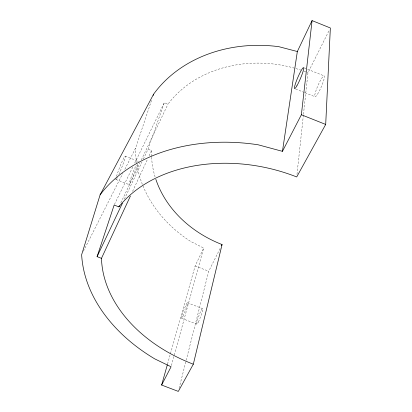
<?xml version="1.0" encoding="UTF-8"?>
<svg xmlns="http://www.w3.org/2000/svg" width="412" height="412" viewBox="0 0 412 412"><rect width="100%" height="100%" fill="white"/><g stroke="black" fill="none" stroke-linecap="round" stroke-linejoin="round"><path stroke-width="0.31" stroke-dasharray="2.06 1.54" d="M296.98 174.394L303.412 114.938M303.479 114.299L307.975 72.744L329.497 29.705M179.096 388.289L186.028 360.891M186.188 360.268L208.73 271.24L220.368 247.967M171.413 365.532L203.667 248.055L190.535 241.35A130.707 109.401 9.3 0 1 142.573 184.921M167.53 364.059L195.133 265.956L203.667 248.055M124.857 169.286L135.584 148.073L151.76 99.658M143.345 159.094L148.026 149.226L164.311 102.691L167.993 104.148A113.434 94.781 9.4 0 1 300.904 70.138M132.576 191.369L147.723 158.749M149.077 155.839L151.513 150.596L148.026 149.226M124.342 199.161L141.97 161.998M120.814 202.812L139.962 162.766M141.347 159.866L167.993 104.148M114.433 204.465L133.035 166.515M134.724 163.064L164.311 102.691M83.384 251.289L122.828 173.303M187.393 302.753L202.544 308.609M181.599 318.285L196.823 324.151M195.133 265.956L208.73 271.24M116.107 179.539L129.126 184.633M125.073 156.102L138.138 161.236M295.739 89.038L304.489 92.535M305.071 92.767L314.984 96.732M304.118 67.862L307.058 69.041M307.646 69.278L324.105 75.875M155.082 176.892A113.434 94.781 9.4 0 1 151.58 156.926M151.549 156.292A113.434 94.781 9.4 0 1 151.513 150.596M303.881 71.178A113.434 94.781 9.4 0 1 307.975 72.744M142.341 184.329A130.707 109.401 9.3 0 1 135.584 148.073M137.572 164.12A12.607 0.726 -68.6 0 1 131.181 180.677A12.607 0.726 -68.6 0 1 129.641 181.8A12.607 0.726 -68.6 0 1 136.032 165.243M137.706 161.828A12.607 0.726 -68.6 0 1 138.257 161.447M116.514 176.336A12.617 1.004 -68.6 0 1 122.786 160.047A12.617 1.004 -68.6 0 1 124.785 158.749A12.617 1.004 -68.6 0 1 118.661 174.935M117.441 177.454A12.617 1.004 -68.6 0 1 116.884 178.473M116.648 178.865A12.617 1.004 -68.6 0 1 115.957 178.509M317.544 94.142A11.382 1.782 -66.4 0 0 324.383 76.395A11.382 1.782 -66.4 0 0 316.782 88.41A11.382 1.782 -66.4 0 0 317.544 94.142M183.01 316.122A8.286 0.772 -69.5 0 0 187.491 303.057A8.286 0.772 -69.5 0 0 183.01 312.394A8.286 0.772 -69.5 0 0 183.01 316.122M198.363 322.04A8.281 0.978 -69.8 0 0 202.694 308.933A8.281 0.978 -69.8 0 0 198.028 318.188A8.281 0.978 -69.8 0 0 198.363 322.04"/><path stroke-width="0.62" d="M193.321 364.203A144.205 104.875 12.3 0 1 101.47 258.35L97.072 256.65L114.155 205.037L118.872 206.875A144.205 104.875 12.3 0 1 296.702 176.954L325.696 124.439L330.357 27.98L312.069 20.6L297.335 51.521L282.452 151.343L258.226 144.808A166.355 121.329 12.2 0 0 100.101 194.84L81.643 254.729A166.355 121.329 12.2 0 0 154.788 358.893L171.073 366.768L161.628 385.04L178.303 391.4L193.321 364.203L222.068 244.563A113.434 94.781 9.4 0 1 155.849 179.313M282.452 151.343L301.373 114.752L312.069 20.6M161.628 385.04L167.36 364.677M153.176 95.424L153.583 94.214A130.707 109.401 9.3 0 1 278.888 46.695L297.335 51.521M101.47 258.35L130.413 196.03M97.072 256.65L122.41 203.229M118.872 206.875L119.423 205.717M221.502 245.696L222.068 244.563M100.101 194.84L153.583 94.214M301.373 114.752L325.696 124.439M296.856 85.871A11.392 1.411 -66.9 0 0 303.726 68.114A11.392 1.411 -66.9 0 0 296.64 80.35A11.392 1.411 -66.9 0 0 296.856 85.871"/></g></svg>
